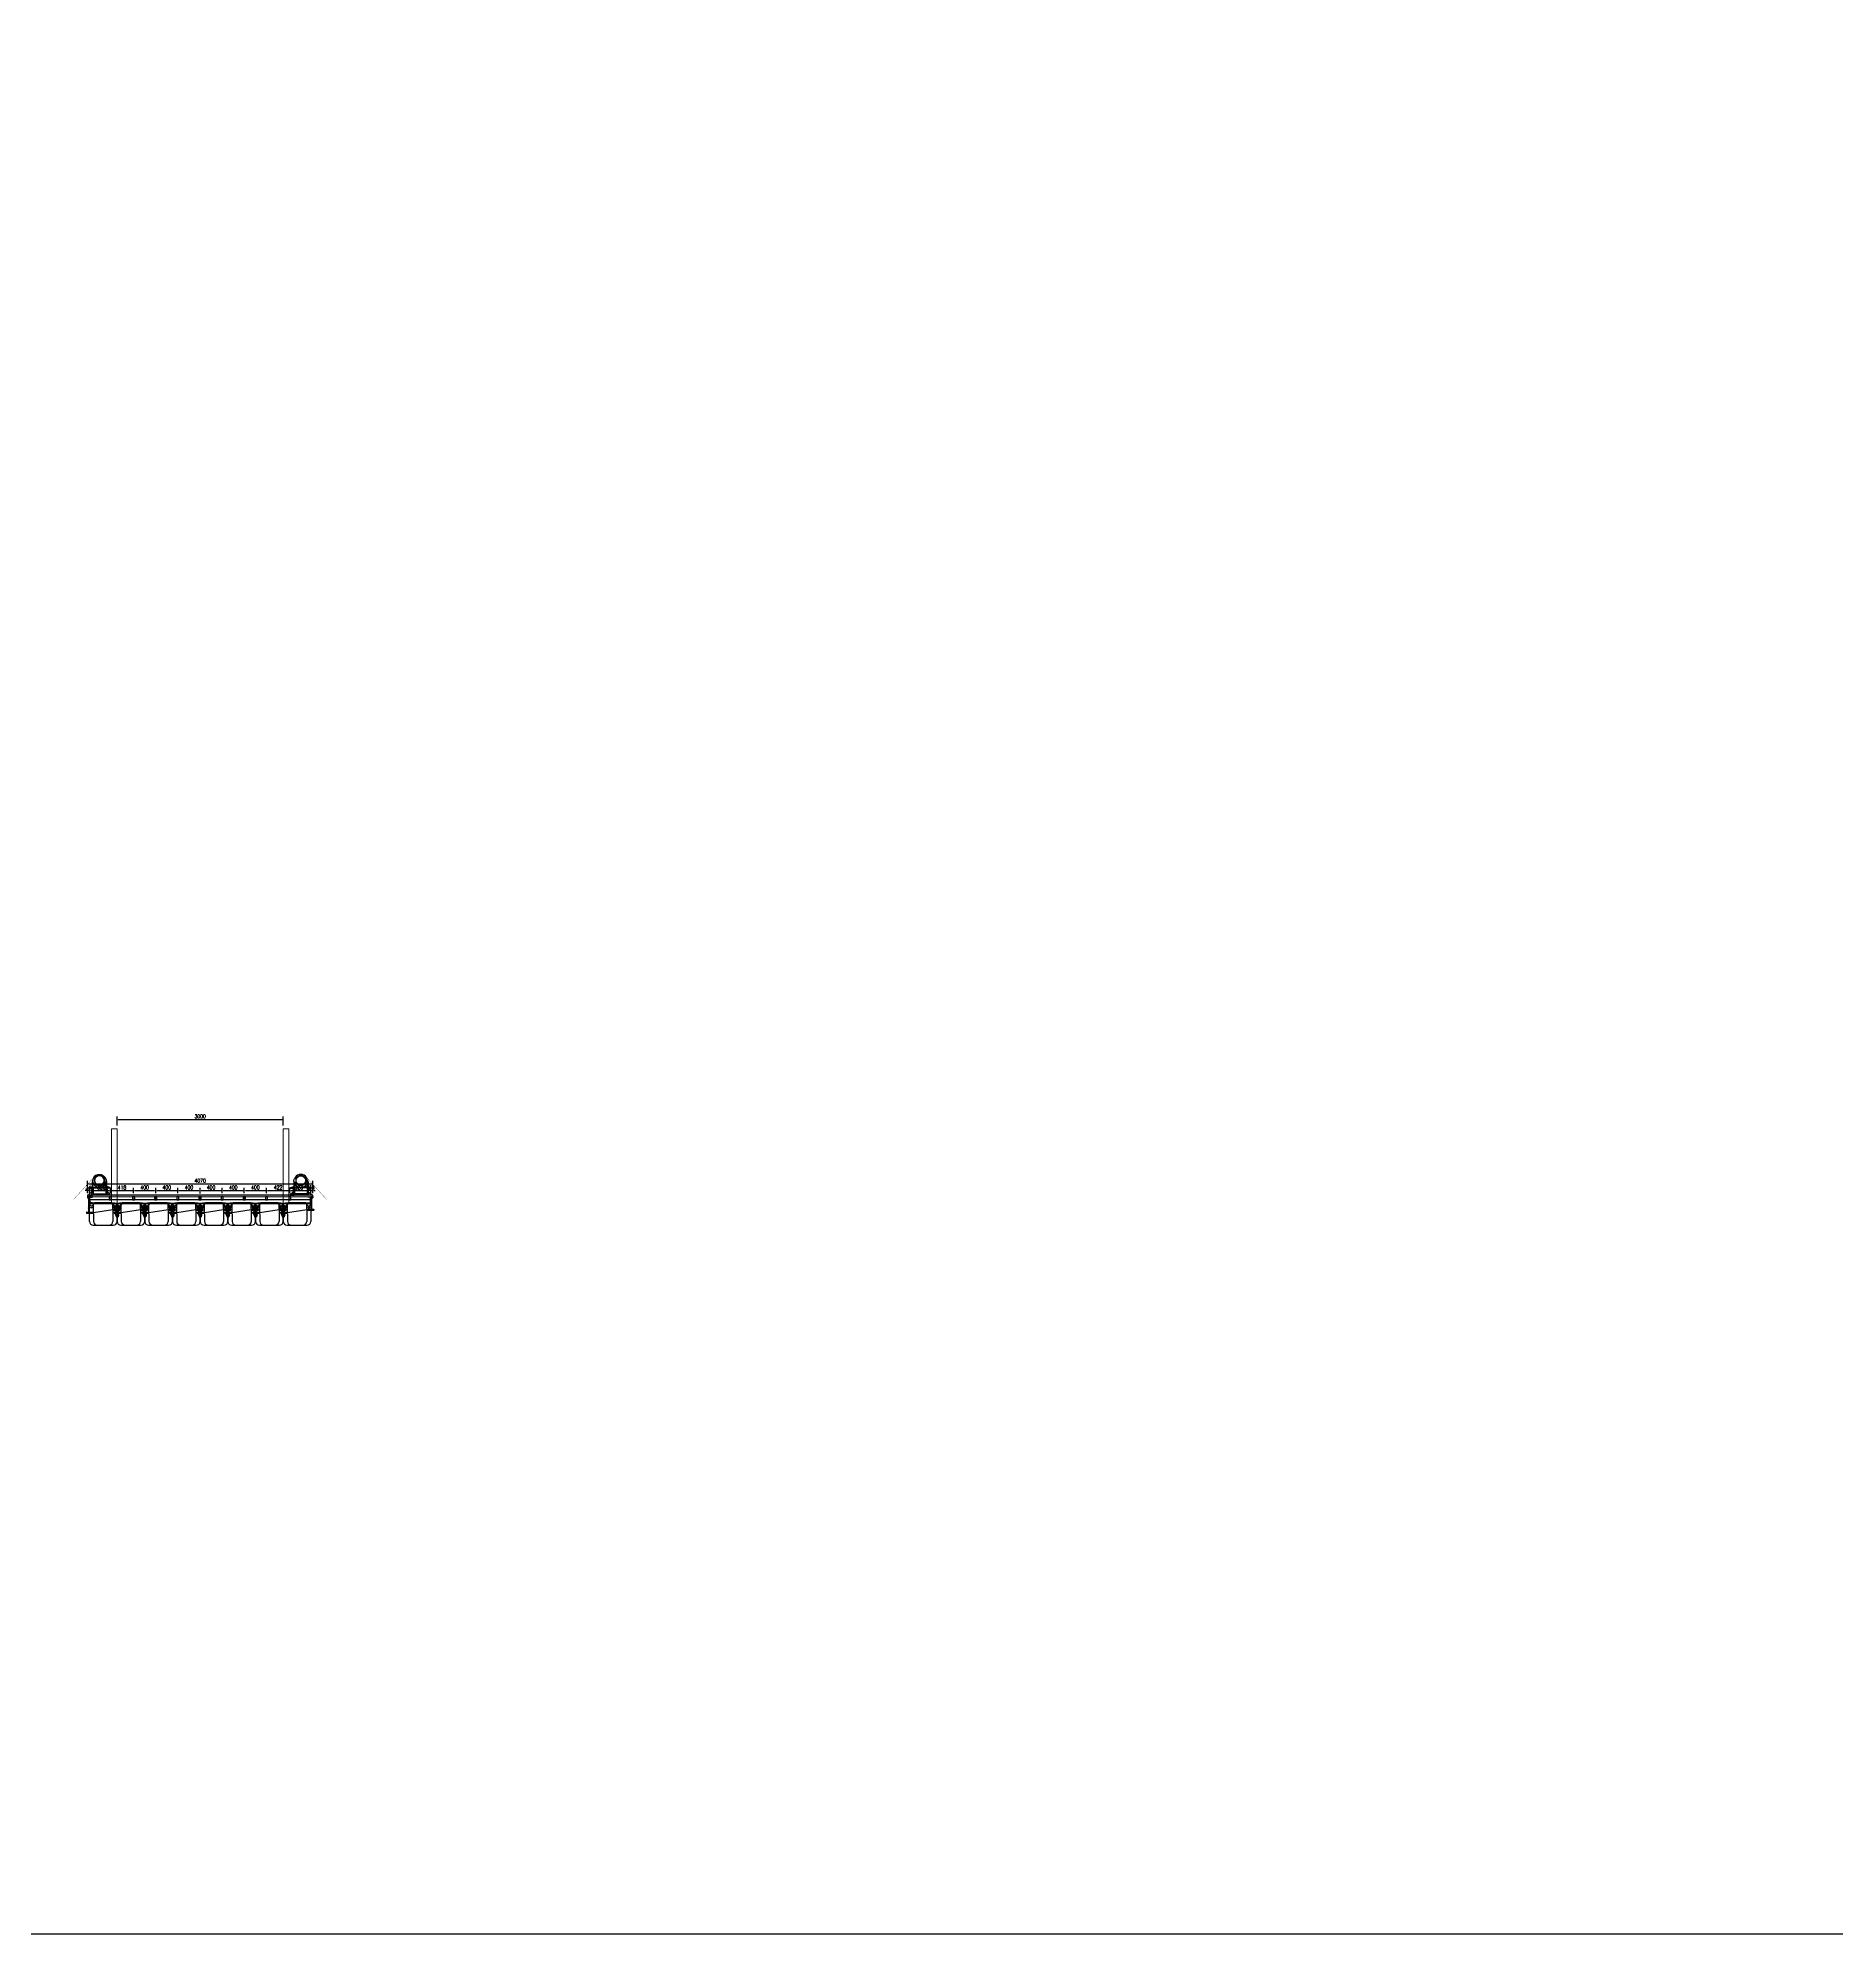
# Model space of a CAD drawing. Header units: millimetres. Extents: x -2430464 to 225692, y -180 to 1805330.
# Drawn here: x -765457 to -732986, y 442339 to 476573 of the extents above; entities that cross this region are included whole.
import ezdxf

# ---------------------------------------------------------------- set-up
doc = ezdxf.new("R2010")
doc.units = ezdxf.units.MM
doc.header["$LTSCALE"] = 1000
doc.layers.get('0').update_dxf_attribs({"linetype": 'CONTINUOUS'})
doc.layers.get('DEFPOINTS').update_dxf_attribs({"linetype": 'CONTINUOUS'})
for name, color, linetype in [('FT', 251, 'CONTINUOUS'), ('STAIR', 2, 'CONTINUOUS'), ('W-_ANTICOLLISION防撞措施', 6, 'CONTINUOUS'), ('W-ancillary measures附属措施', 1, 'CONTINUOUS'), ('W-FLOAT_BOWL浮筒', 253, 'CONTINUOUS'), ('W-PLASTIC_RAILINGS塑木栏杆', 6, 'CONTINUOUS'), ('W-STEEL_FRAME钢架', 3, 'CONTINUOUS'), ('W-STEEL_KEEL钢龙骨', 5, 'CONTINUOUS'), ('W-WOOD_FLOOR木地板', 30, 'CONTINUOUS')]:
    doc.layers.add(name, color=color, linetype=linetype)
doc.styles.add('STANDARD_T3', font='simplex.shx', dxfattribs={"width": 0.7, "bigfont": 'gbcbig.shx'})
doc.dimstyles.new('W&&20', dxfattribs={"dimtxt": 70, "dimasz": 20, "dimexe": 50, "dimexo": 60, "dimgap": 20, "dimtad": 1, "dimdec": 0, "dimzin": 0, "dimdsep": 46, "dimtxsty": 'STANDARD_T3', "dimcen": 0.09, "dimclrd": 1, "dimclre": 1, "dimclrt": 7, "dimazin": 2, "dimtfac": 1, "dimtdec": 0, "dimtix": 1, "dimtmove": 2, "dimatfit": 3, "dimfxl": 0, "dimtolj": 1, "dimtzin": 0, "dimarcsym": 0})

# ---------------------------------------------------------------- blocks, each defined once
blk = doc.blocks.new('blhft')
at = {"layer": 'FT'}
for p, q in [((-250, 234), (-250, 375)), ((-230, 395), (230, 395)), ((-208, 397), (208, 397)), ((-208, 397), (-208, 395)), ((-174, 244), (-174, 375)), ((174, 298), (174, 375)), ((208, 397), (208, 395)), ((250, 375), (250, 288)), ((-302, 226), (-174, 226)), ((-298, 234), (-184, 234)), ((-298, 216), (-184, 216)), ((-250, 70), (-250, 216)), ((-180, 0), (180, 0)), ((174, 280), (-174, 226)), ((-174, 206), (-174, 70)), ((174, 280), (302, 280)), ((174, 260), (174, 70)), ((184, 288), (298, 288)), ((184, 270), (298, 270)), ((250, 270), (250, 70))]:
    blk.add_line(p, q, dxfattribs=at)
at = {"layer": 'FT', "ltscale": 0.5}
for p, q in [((-302, 230), (-302, 220)), ((302, 284), (302, 274))]:
    blk.add_line(p, q, dxfattribs=at)
at = {"layer": 'FT'}
for centre, radius, start, end in [((-230, 375), 20, 90, 180), ((0, -1768), 2175, 84.5043, 95.4957), ((-154, 375), 20, 90, 180), ((154, 375), 20, 0, 90), ((230, 375), 20, 0, 90), ((-298, 220), 4, 180, 270), ((-180, 70), 70, 180, 270), ((-184, 244), 10, 270, 0), ((-184, 206), 10, 0, 90), ((-104, 70), 70, 180, 270), ((104, 70), 70, 270, 0), ((184, 298), 10, 180, 270), ((184, 260), 10, 90, 180), ((180, 70), 70, 270, 0), ((298, 274), 4, 270, 0)]:
    blk.add_arc(centre, radius, start, end, dxfattribs=at)
at = {"layer": 'FT', "ltscale": 0.5}
for centre, start, end in [((-298, 230), 90, 180), ((298, 284), 0, 90)]:
    blk.add_arc(centre, 4, start, end, dxfattribs=at)
at = {"layer": 'FT', "extrusion": (0, 0, -1)}
blk.add_ellipse((-212, 375), major_axis=(-30.4, 0), ratio=0.921809, start_param=3.141593, end_param=6.283185, dxfattribs=at)
at = {"layer": 'FT'}
blk.add_ellipse((212, 375), major_axis=(30.4, 0.1), ratio=0.921809, start_param=3.141593, end_param=6.283185, dxfattribs=at)
blk.add_ellipse((-212, 320), major_axis=(-16, 0), ratio=0.75, dxfattribs=at)
at = {"layer": 'FT', "extrusion": (0, 0, -1)}
blk.add_ellipse((212, 320), major_axis=(16, 0), ratio=0.75, dxfattribs=at)
blk = doc.blocks.new('*U2819')
at = {"layer": 'FT'}
blk.add_blockref('blhft', (0, -204), dxfattribs=at)
blk = doc.blocks.new('*U2820')
at = {"layer": 'W-FLOAT_BOWL浮筒', "color": 0, "linetype": 'ByBlock', "lineweight": -2, "transparency": 16777216}
for p in [(0, 0), (500, 0), (1000, 0), (1500, 0), (2000, 0), (2500, 0), (3000, 0), (3500, 0)]:
    blk.add_blockref('*U2819', p, dxfattribs=at)
blk = doc.blocks.new('*D2893')
at = {"color": 1, "lineweight": -2, "transparency": 16777216}
for p, q in [((-764562, 455738), (-764562, 455936)), ((-764542, 455886), (-760513, 455886)), ((-760493, 455738), (-760493, 455936))]:
    blk.add_line(p, q, dxfattribs=at)
at = {"color": 1, "transparency": 16777216}
for points in [[(-764542, 455890), (-764542, 455883), (-764562, 455886)], [(-760513, 455890), (-760513, 455883), (-760493, 455886)]]:
    blk.add_solid(points, dxfattribs=at)
at = {"layer": 'DEFPOINTS', "color": 0, "transparency": 16777216}
for p in [(-764562, 455678), (-760493, 455886), (-760493, 455678)]:
    blk.add_point(p, dxfattribs=at)
at = {"color": 7, "transparency": 16777216, "insert": (-762527, 455941), "char_height": 70, "attachment_point": 5, "style": 'STANDARD_T3'}
blk.add_mtext('\\A1;4070', dxfattribs=at)
blk = doc.blocks.new('*D2894')
at = {"color": 1, "lineweight": -2, "transparency": 16777216}
for p, q in [((-764470, 455713), (-764470, 455815)), ((-764450, 455765), (-764168, 455765)), ((-764148, 455713), (-764148, 455815))]:
    blk.add_line(p, q, dxfattribs=at)
at = {"color": 1, "transparency": 16777216}
for points in [[(-764450, 455768), (-764450, 455762), (-764470, 455765)], [(-764168, 455768), (-764168, 455762), (-764148, 455765)]]:
    blk.add_solid(points, dxfattribs=at)
at = {"layer": 'DEFPOINTS', "color": 0, "transparency": 16777216}
for p in [(-764148, 455765), (-764470, 455653), (-764148, 455653)]:
    blk.add_point(p, dxfattribs=at)
at = {"color": 7, "transparency": 16777216, "insert": (-764309, 455820), "char_height": 70, "attachment_point": 5, "style": 'STANDARD_T3'}
blk.add_mtext('\\A1;322', dxfattribs=at)
blk = doc.blocks.new('*D2895')
at = {"color": 1, "lineweight": -2, "transparency": 16777216}
for p, q in [((-764148, 455713), (-764148, 455815)), ((-764128, 455765), (-763750, 455765)), ((-763730, 455713), (-763730, 455815))]:
    blk.add_line(p, q, dxfattribs=at)
at = {"color": 1, "transparency": 16777216}
for points in [[(-764128, 455768), (-764128, 455762), (-764148, 455765)], [(-763750, 455768), (-763750, 455762), (-763730, 455765)]]:
    blk.add_solid(points, dxfattribs=at)
at = {"layer": 'DEFPOINTS', "color": 0, "transparency": 16777216}
for p in [(-763730, 455765), (-764148, 455653), (-763730, 455653)]:
    blk.add_point(p, dxfattribs=at)
at = {"color": 7, "transparency": 16777216, "insert": (-763939, 455820), "char_height": 70, "attachment_point": 5, "style": 'STANDARD_T3'}
blk.add_mtext('\\A1;418', dxfattribs=at)
blk = doc.blocks.new('*D2896')
at = {"color": 1, "lineweight": -2, "transparency": 16777216}
for p, q in [((-763730, 455713), (-763730, 455815)), ((-763710, 455765), (-763350, 455765)), ((-763330, 455713), (-763330, 455815))]:
    blk.add_line(p, q, dxfattribs=at)
at = {"color": 1, "transparency": 16777216}
for points in [[(-763710, 455768), (-763710, 455762), (-763730, 455765)], [(-763350, 455768), (-763350, 455762), (-763330, 455765)]]:
    blk.add_solid(points, dxfattribs=at)
at = {"layer": 'DEFPOINTS', "color": 0, "transparency": 16777216}
for p in [(-763330, 455765), (-763730, 455653), (-763330, 455653)]:
    blk.add_point(p, dxfattribs=at)
at = {"color": 7, "transparency": 16777216, "insert": (-763530, 455820), "char_height": 70, "attachment_point": 5, "style": 'STANDARD_T3'}
blk.add_mtext('\\A1;400', dxfattribs=at)
blk = doc.blocks.new('*D2897')
at = {"color": 1, "lineweight": -2, "transparency": 16777216}
for p, q in [((-763330, 455713), (-763330, 455815)), ((-763310, 455765), (-762950, 455765)), ((-762930, 455713), (-762930, 455815))]:
    blk.add_line(p, q, dxfattribs=at)
at = {"color": 1, "transparency": 16777216}
for points in [[(-763310, 455768), (-763310, 455762), (-763330, 455765)], [(-762950, 455768), (-762950, 455762), (-762930, 455765)]]:
    blk.add_solid(points, dxfattribs=at)
at = {"layer": 'DEFPOINTS', "color": 0, "transparency": 16777216}
for p in [(-762930, 455765), (-763330, 455653), (-762930, 455653)]:
    blk.add_point(p, dxfattribs=at)
at = {"color": 7, "transparency": 16777216, "insert": (-763130, 455820), "char_height": 70, "attachment_point": 5, "style": 'STANDARD_T3'}
blk.add_mtext('\\A1;400', dxfattribs=at)
blk = doc.blocks.new('*D2898')
at = {"color": 1, "lineweight": -2, "transparency": 16777216}
for p, q in [((-762930, 455713), (-762930, 455815)), ((-762910, 455765), (-762550, 455765)), ((-762530, 455710), (-762530, 455815))]:
    blk.add_line(p, q, dxfattribs=at)
at = {"color": 1, "transparency": 16777216}
for points in [[(-762910, 455768), (-762910, 455762), (-762930, 455765)], [(-762550, 455768), (-762550, 455762), (-762530, 455765)]]:
    blk.add_solid(points, dxfattribs=at)
at = {"layer": 'DEFPOINTS', "color": 0, "transparency": 16777216}
for p in [(-762530, 455765), (-762930, 455653), (-762530, 455650)]:
    blk.add_point(p, dxfattribs=at)
at = {"color": 7, "transparency": 16777216, "insert": (-762730, 455820), "char_height": 70, "attachment_point": 5, "style": 'STANDARD_T3'}
blk.add_mtext('\\A1;400', dxfattribs=at)
blk = doc.blocks.new('*D2899')
at = {"color": 1, "lineweight": -2, "transparency": 16777216}
for p, q in [((-762530, 455710), (-762530, 455815)), ((-762510, 455765), (-762150, 455765)), ((-762130, 455713), (-762130, 455815))]:
    blk.add_line(p, q, dxfattribs=at)
at = {"color": 1, "transparency": 16777216}
for points in [[(-762510, 455768), (-762510, 455762), (-762530, 455765)], [(-762150, 455768), (-762150, 455762), (-762130, 455765)]]:
    blk.add_solid(points, dxfattribs=at)
at = {"layer": 'DEFPOINTS', "color": 0, "transparency": 16777216}
for p in [(-762130, 455765), (-762530, 455650), (-762130, 455653)]:
    blk.add_point(p, dxfattribs=at)
at = {"color": 7, "transparency": 16777216, "insert": (-762330, 455820), "char_height": 70, "attachment_point": 5, "style": 'STANDARD_T3'}
blk.add_mtext('\\A1;400', dxfattribs=at)
blk = doc.blocks.new('*D2900')
at = {"color": 1, "lineweight": -2, "transparency": 16777216}
for p, q in [((-762130, 455713), (-762130, 455815)), ((-762110, 455765), (-761750, 455765)), ((-761730, 455713), (-761730, 455815))]:
    blk.add_line(p, q, dxfattribs=at)
at = {"color": 1, "transparency": 16777216}
for points in [[(-762110, 455768), (-762110, 455762), (-762130, 455765)], [(-761750, 455768), (-761750, 455762), (-761730, 455765)]]:
    blk.add_solid(points, dxfattribs=at)
at = {"layer": 'DEFPOINTS', "color": 0, "transparency": 16777216}
for p in [(-761730, 455765), (-762130, 455653), (-761730, 455653)]:
    blk.add_point(p, dxfattribs=at)
at = {"color": 7, "transparency": 16777216, "insert": (-761930, 455820), "char_height": 70, "attachment_point": 5, "style": 'STANDARD_T3'}
blk.add_mtext('\\A1;400', dxfattribs=at)
blk = doc.blocks.new('*D2901')
at = {"color": 1, "lineweight": -2, "transparency": 16777216}
for p, q in [((-761730, 455713), (-761730, 455815)), ((-761710, 455765), (-761350, 455765)), ((-761330, 455713), (-761330, 455815))]:
    blk.add_line(p, q, dxfattribs=at)
at = {"color": 1, "transparency": 16777216}
for points in [[(-761710, 455768), (-761710, 455762), (-761730, 455765)], [(-761350, 455768), (-761350, 455762), (-761330, 455765)]]:
    blk.add_solid(points, dxfattribs=at)
at = {"layer": 'DEFPOINTS', "color": 0, "transparency": 16777216}
for p in [(-761330, 455765), (-761730, 455653), (-761330, 455653)]:
    blk.add_point(p, dxfattribs=at)
at = {"color": 7, "transparency": 16777216, "insert": (-761530, 455820), "char_height": 70, "attachment_point": 5, "style": 'STANDARD_T3'}
blk.add_mtext('\\A1;400', dxfattribs=at)
blk = doc.blocks.new('*D2902')
at = {"color": 1, "lineweight": -2, "transparency": 16777216}
for p, q in [((-761330, 455713), (-761330, 455815)), ((-761310, 455765), (-760928, 455765)), ((-760908, 455713), (-760908, 455815))]:
    blk.add_line(p, q, dxfattribs=at)
at = {"color": 1, "transparency": 16777216}
for points in [[(-761310, 455768), (-761310, 455762), (-761330, 455765)], [(-760928, 455768), (-760928, 455762), (-760908, 455765)]]:
    blk.add_solid(points, dxfattribs=at)
at = {"layer": 'DEFPOINTS', "color": 0, "transparency": 16777216}
for p in [(-760908, 455765), (-761330, 455653), (-760908, 455653)]:
    blk.add_point(p, dxfattribs=at)
at = {"color": 7, "transparency": 16777216, "insert": (-761119, 455820), "char_height": 70, "attachment_point": 5, "style": 'STANDARD_T3'}
blk.add_mtext('\\A1;422', dxfattribs=at)
blk = doc.blocks.new('*D2903')
at = {"color": 1, "lineweight": -2, "transparency": 16777216}
for p, q in [((-760908, 455713), (-760908, 455815)), ((-760888, 455765), (-760605, 455765)), ((-760585, 455713), (-760585, 455815))]:
    blk.add_line(p, q, dxfattribs=at)
at = {"color": 1, "transparency": 16777216}
for points in [[(-760888, 455768), (-760888, 455762), (-760908, 455765)], [(-760605, 455768), (-760605, 455762), (-760585, 455765)]]:
    blk.add_solid(points, dxfattribs=at)
at = {"layer": 'DEFPOINTS', "color": 0, "transparency": 16777216}
for p in [(-760585, 455765), (-760908, 455653), (-760585, 455653)]:
    blk.add_point(p, dxfattribs=at)
at = {"color": 7, "transparency": 16777216, "insert": (-760746, 455820), "char_height": 70, "attachment_point": 5, "style": 'STANDARD_T3'}
blk.add_mtext('\\A1;323', dxfattribs=at)
blk = doc.blocks.new('*D3034')
at = {"color": 1, "lineweight": -2, "transparency": 16777216}
for p, q in [((-764028, 456938), (-764028, 457098)), ((-764008, 457048), (-761048, 457048)), ((-761028, 456938), (-761028, 457098))]:
    blk.add_line(p, q, dxfattribs=at)
at = {"color": 1, "transparency": 16777216}
for points in [[(-764008, 457051), (-764008, 457045), (-764028, 457048)], [(-761048, 457051), (-761048, 457045), (-761028, 457048)]]:
    blk.add_solid(points, dxfattribs=at)
at = {"layer": 'DEFPOINTS', "color": 0, "transparency": 16777216}
for p in [(-761028, 457048), (-764028, 456878), (-761028, 456878)]:
    blk.add_point(p, dxfattribs=at)
at = {"color": 7, "transparency": 16777216, "insert": (-762528, 457103), "char_height": 70, "attachment_point": 5, "style": 'STANDARD_T3'}
blk.add_mtext('\\A1;3000', dxfattribs=at)
blk = doc.blocks.new('*D3035')
at = {"color": 1, "lineweight": -2, "transparency": 16777216}
for p, q in [((-764582, 455765), (-764602, 455765)), ((-764562, 455713), (-764562, 455815)), ((-764528, 455765), (-764562, 455765)), ((-764528, 455713), (-764528, 455815)), ((-764508, 455765), (-764488, 455765))]:
    blk.add_line(p, q, dxfattribs=at)
at = {"color": 1, "transparency": 16777216}
for points in [[(-764582, 455768), (-764582, 455762), (-764562, 455765)], [(-764508, 455768), (-764508, 455762), (-764528, 455765)]]:
    blk.add_solid(points, dxfattribs=at)
at = {"layer": 'DEFPOINTS', "color": 0, "transparency": 16777216}
for p in [(-764562, 455765), (-764562, 455653), (-764528, 455653)]:
    blk.add_point(p, dxfattribs=at)
at = {"color": 7, "transparency": 16777216, "insert": (-764545, 455820), "char_height": 70, "attachment_point": 5, "style": 'STANDARD_T3'}
blk.add_mtext('\\A1;34', dxfattribs=at)
blk = doc.blocks.new('*D3036')
at = {"color": 1, "lineweight": -2, "transparency": 16777216}
for p, q in [((-760547, 455765), (-760567, 455765)), ((-760527, 455713), (-760527, 455815)), ((-760527, 455765), (-760493, 455765)), ((-760493, 455713), (-760493, 455815)), ((-760473, 455765), (-760453, 455765))]:
    blk.add_line(p, q, dxfattribs=at)
at = {"color": 1, "transparency": 16777216}
for points in [[(-760547, 455768), (-760547, 455762), (-760527, 455765)], [(-760473, 455768), (-760473, 455762), (-760493, 455765)]]:
    blk.add_solid(points, dxfattribs=at)
at = {"layer": 'DEFPOINTS', "color": 0, "transparency": 16777216}
for p in [(-760493, 455765), (-760527, 455653), (-760493, 455653)]:
    blk.add_point(p, dxfattribs=at)
at = {"color": 7, "transparency": 16777216, "insert": (-760510, 455820), "char_height": 70, "attachment_point": 5, "style": 'STANDARD_T3'}
blk.add_mtext('\\A1;34', dxfattribs=at)
blk = doc.blocks.new('短销钉')
at = {"layer": 'W-FLOAT_BOWL浮筒'}
for p, q in [((-79, 0), (79, 0)), ((-86, -17), (-56, -44)), ((-52, -64), (-52, -52)), ((-49, -92), (-28, -109)), ((-43, -47), (42, -47)), ((-29, -206), (-29, -200)), ((-26, -196), (-24, -196)), ((-24, -214), (-24, -116)), ((-24, -214), (-18, -242)), ((-24, -214), (24, -214)), ((-19, -112), (19, -112)), ((-16, -244), (16, -244)), ((-6, -206), (-6, -200)), ((6, -206), (6, -200)), ((24, -214), (18, -242)), ((24, -214), (24, -116)), ((26, -196), (24, -196)), ((49, -92), (28, -109)), ((29, -206), (29, -200)), ((52, -64), (52, -52)), ((86, -17), (56, -44))]:
    blk.add_line(p, q, dxfattribs=at)
at = {"layer": 'W-FLOAT_BOWL浮筒', "ltscale": 0.1}
for p, q in [((-18, -242), (-18, -244)), ((-18, -244), (-16, -244)), ((16, -244), (18, -244)), ((18, -242), (18, -244))]:
    blk.add_line(p, q, dxfattribs=at)
at = {"layer": 'W-FLOAT_BOWL浮筒'}
for centre, radius, start, end in [((-79, -10), 10, 90, 228.0009), ((79, -10), 10, 311.9991, 90), ((-44, -74), 13.5, 126.5657, 231), ((-62, -52), 10, 0, 48.0009), ((-35, -90), 31.4, 56.4166, 122.8531), ((-34, -59), 31.4, 236.1381, 303.5569), ((-43, -84), 10, 184.1479, 231), ((-26, -200), 3, 90, 180), ((-34, -116), 10, 0, 51), ((-16, -242), 2.5, 191.3099, 270), ((-25, -74), 13.5, 308.3696, 51.9011), ((-3, -200), 3, 115.3769, 180), ((0, -206), 10, 64.6231, 115.3769), ((3, -200), 3, 0, 64.6231), ((25, -74), 13.5, 128.0989, 231.6304), ((16, -242), 2.5, 270, 348.6901), ((35, -90), 31.3, 57.1287, 123.6019), ((34, -59), 31.4, 236.4385, 303.8665), ((34, -116), 10, 129, 180), ((26, -200), 3, 0, 90), ((42, -84), 10, 309, 355.8521), ((62, -52), 10, 131.9991, 180), ((44, -74), 13.5, 309, 53.4343)]:
    blk.add_arc(centre, radius, start, end, dxfattribs=at)
for centre, major_axis, start_param, end_param in [((-23, -206), (0, -9), 4.712389, 6.115737), ((0, -206), (0, 9), 1.570796, 4.712389)]:
    blk.add_ellipse(centre, major_axis=major_axis, ratio=0.666667, start_param=start_param, end_param=end_param, dxfattribs=at)
at = {"layer": 'W-FLOAT_BOWL浮筒', "extrusion": (0, 0, -1)}
blk.add_ellipse((23, -206), major_axis=(0, -9), ratio=0.666667, start_param=4.712389, end_param=6.115737, dxfattribs=at)
blk = doc.blocks.new('卷扬机')
at = {"layer": 'STAIR'}
for p, q in [((166, 703), (207, 757)), ((207, 757), (260, 798)), ((286, 768), (243, 735)), ((260, 798), (322, 823)), ((336, 788), (286, 768)), ((340, 774), (294, 755)), ((322, 823), (389, 832)), ((389, 795), (336, 788)), ((389, 781), (340, 774)), ((389, 832), (455, 823)), ((442, 788), (389, 795)), ((438, 774), (389, 781)), ((484, 755), (438, 774)), ((492, 768), (442, 788)), ((455, 823), (517, 798)), ((534, 735), (492, 768)), ((517, 798), (571, 757)), ((571, 757), (612, 703)), ((-39, 305), (-38, 306)), ((-39, 304), (-39, 305)), ((-39, 303), (-39, 304)), ((-39, 289), (-39, 303)), ((-39, 289), (-39, 288)), ((-39, 287), (-39, 288)), ((-38, 286), (-39, 287)), ((-39, 25), (-38, 25)), ((-39, 24), (-39, 25)), ((-39, 23), (-39, 24)), ((-39, 23), (-39, 8)), ((-39, 8), (-39, 7)), ((-39, 6), (-39, 7)), ((-38, 5), (-39, 6)), ((-38, 307), (-37, 308)), ((-38, 306), (-38, 307)), ((-38, 285), (-38, 286)), ((-37, 284), (-38, 285)), ((-38, 27), (-38, 26)), ((-38, 27), (-37, 27)), ((-38, 25), (-38, 26)), ((-38, 4), (-38, 5)), ((-37, 3), (-38, 4)), ((-38, 4), (-38, 4)), ((-37, 309), (-36, 310)), ((-37, 308), (-37, 309)), ((-37, 309), (-37, 309)), ((-37, 283), (-37, 284)), ((-36, 282), (-37, 283)), ((66, 124), (-37, 28)), ((-37, 27), (-37, 28)), ((-37, 2), (-37, 3)), ((-36, 2), (-37, 2)), ((-36, 310), (-35, 310)), ((-35, 282), (-36, 282)), ((-35, 1), (-36, 2)), ((-35, 310), (-34, 311)), ((-34, 281), (-35, 282)), ((-34, 1), (-35, 1)), ((-35, 1), (-35, 1)), ((-34, 311), (-33, 311)), ((-33, 281), (-34, 281)), ((-33, 0), (-34, 1)), ((-33, 311), (68, 339)), ((-32, 281), (-33, 281)), ((-32, 0), (-33, 0)), ((-32, 281), (-32, 281)), ((-31, 281), (-32, 281)), ((-31, 0), (-32, 0)), ((-31, 281), (78, 281)), ((-31, 0), (109, 0)), ((67, 125), (66, 125)), ((66, 125), (66, 124)), ((68, 126), (67, 125)), ((69, 339), (68, 339)), ((68, 126), (69, 126)), ((68, 126), (68, 126)), ((70, 339), (69, 339)), ((70, 126), (69, 126)), ((69, 126), (69, 126)), ((70, 339), (102, 339)), ((86, 126), (70, 126)), ((79, 281), (78, 281)), ((80, 281), (79, 281)), ((80, 281), (81, 280)), ((82, 280), (81, 280)), ((83, 279), (82, 280)), ((84, 279), (83, 279)), ((85, 278), (84, 279)), ((85, 277), (85, 278)), ((86, 276), (85, 277)), ((85, 34), (86, 35)), ((85, 33), (85, 34)), ((86, 275), (86, 276)), ((86, 274), (86, 275)), ((86, 273), (86, 274)), ((86, 126), (86, 273)), ((86, 38), (86, 126)), ((86, 37), (86, 38)), ((86, 36), (86, 37)), ((86, 35), (86, 36)), ((111, 570), (102, 525)), ((102, 525), (132, 525)), ((102, 525), (102, 339)), ((102, 339), (102, 318)), ((102, 318), (132, 318)), ((109, 0), (110, 0)), ((111, 0), (110, 0)), ((111, 570), (132, 570)), ((112, 1), (111, 0)), ((113, 1), (112, 1)), ((113, 2), (113, 1)), ((114, 2), (113, 2)), ((115, 3), (114, 2)), ((114, 2), (114, 2)), ((116, 4), (115, 3)), ((116, 4), (130, 27)), ((130, 44), (138, 55)), ((130, 44), (647, 44)), ((130, 27), (130, 44)), ((130, 22), (130, 27)), ((130, 22), (647, 22)), ((132, 575), (140, 641)), ((140, 508), (132, 575)), ((132, 570), (132, 575)), ((132, 525), (132, 570)), ((132, 318), (132, 525)), ((132, 296), (132, 318)), ((132, 318), (389, 318)), ((132, 296), (138, 296)), ((138, 296), (138, 55)), ((138, 296), (640, 296)), ((138, 55), (640, 55)), ((140, 641), (166, 703)), ((166, 446), (140, 508)), ((207, 393), (166, 446)), ((190, 643), (183, 590)), ((183, 590), (190, 536)), ((211, 692), (190, 643)), ((190, 536), (211, 487)), ((205, 640), (199, 590)), ((199, 590), (205, 541)), ((224, 686), (205, 640)), ((205, 541), (224, 495)), ((260, 352), (207, 393)), ((243, 735), (211, 692)), ((211, 487), (243, 444)), ((254, 725), (224, 686)), ((224, 495), (254, 456)), ((243, 444), (286, 412)), ((294, 755), (254, 725)), ((254, 456), (294, 426)), ((322, 326), (260, 352)), ((286, 412), (336, 391)), ((294, 426), (340, 407)), ((389, 318), (322, 326)), ((336, 391), (389, 384)), ((340, 407), (389, 400)), ((389, 400), (438, 407)), ((389, 384), (442, 391)), ((455, 326), (389, 318)), ((646, 318), (389, 318)), ((438, 407), (484, 426)), ((442, 391), (492, 412)), ((517, 352), (455, 326)), ((523, 725), (484, 755)), ((484, 426), (523, 456)), ((492, 412), (534, 444)), ((571, 393), (517, 352)), ((554, 686), (523, 725)), ((523, 456), (554, 495)), ((567, 692), (534, 735)), ((534, 444), (567, 487)), ((573, 640), (554, 686)), ((554, 495), (573, 541)), ((569, 688), (567, 692)), ((567, 488), (569, 492)), ((575, 491), (567, 488)), ((567, 488), (591, 491)), ((567, 487), (567, 488)), ((567, 488), (567, 488)), ((569, 688), (587, 643)), ((575, 688), (569, 688)), ((587, 536), (569, 492)), ((569, 492), (575, 491)), ((612, 446), (571, 393)), ((579, 590), (573, 640)), ((573, 541), (579, 590)), ((600, 685), (575, 688)), ((575, 491), (600, 494)), ((587, 643), (594, 590)), ((594, 590), (587, 536)), ((600, 494), (591, 491)), ((623, 676), (600, 685)), ((600, 494), (624, 504)), ((612, 703), (623, 676)), ((637, 508), (612, 446)), ((624, 675), (623, 676)), ((645, 659), (624, 675)), ((624, 504), (638, 515)), ((638, 515), (637, 508)), ((638, 515), (645, 520)), ((640, 296), (640, 55)), ((640, 296), (646, 296)), ((647, 44), (640, 55)), ((660, 639), (645, 659)), ((645, 520), (646, 521)), ((646, 521), (649, 525)), ((646, 318), (646, 521)), ((646, 296), (646, 318)), ((675, 318), (646, 318)), ((647, 44), (647, 27)), ((647, 27), (662, 3)), ((647, 22), (647, 27)), ((649, 525), (660, 540)), ((675, 525), (649, 525)), ((670, 615), (660, 639)), ((660, 540), (668, 560)), ((662, 306), (661, 305)), ((662, 4), (661, 6)), ((663, 308), (662, 307)), ((662, 307), (662, 306)), ((662, 3), (662, 4)), ((663, 2), (662, 3)), ((664, 309), (663, 308)), ((664, 2), (663, 2)), ((665, 309), (664, 309)), ((665, 1), (664, 2)), ((666, 310), (665, 310)), ((665, 310), (665, 309)), ((665, 0), (665, 1)), ((666, 0), (665, 0)), ((667, 311), (666, 310)), ((668, 311), (667, 311)), ((668, 560), (670, 564)), ((668, 560), (675, 525)), ((669, 311), (668, 311)), ((818, 311), (669, 311)), ((674, 590), (670, 615)), ((670, 564), (674, 590)), ((675, 525), (675, 339)), ((675, 339), (713, 339)), ((675, 339), (675, 318)), ((818, 280), (692, 280)), ((692, 280), (692, 127)), ((692, 127), (713, 127)), ((692, 127), (692, 29)), ((692, 29), (818, 29)), ((818, 311), (713, 339)), ((818, 29), (713, 127)), ((818, 280), (818, 311)), ((818, -1), (818, 29)), ((667, -1), (666, 0)), ((668, -1), (667, -1)), ((669, -1), (668, -1)), ((818, -1), (669, -1))]:
    blk.add_line(p, q, dxfattribs=at)

msp = doc.modelspace()

# ---------------------------------------------------------------- hatches: boundary and pattern name
at = {"layer": 'W-WOOD_FLOOR木地板'}
h = msp.add_hatch(dxfattribs=at)
h.set_pattern_fill('木纹03', color=256, scale=100)
h.set_pattern_definition([(0, (410973.53, -698899.77), (200, 200), [10, -190]), (90, (411053.53, -698829.77), (-200, 200), [20, -180]), (45, (411013.53, -698849.77), (0, 199.998082), [14.14, -42.42, 14.14, -28.28, 99, -85]), (45, (410963.53, -698909.77), (0, 200), [14.142, -28.284, 14.142, -226.2]), (45, (411033.53, -698889.77), (0, 200), [14.142, -268.700712]), (45, (411053.53, -698899.77), (0, 200), [14.142, -268.700712]), (45, (411023.53, -698879.77), (0, 200), [14.142, -268.700712]), (45, (411013.53, -698869.77), (0, 200), [28.284, -254.558712]), (45, (411063.53, -698719.77), (0, 200), [28.284, -254.558712]), (45, (410993.53, -698859.77), (0, 200), [56.568, -226.274712]), (45, (410983.53, -698849.77), (0, 200), [56.568, -226.274712]), (45, (411113.53, -698789.77), (0, 200), [56.568, -226.274712]), (45, (410973.53, -698829.77), (0, 200), [42.4264, -240.416312]), (45, (410933.53, -698799.77), (0, 200), [42.4264, -240.416312]), (45, (410953.53, -698819.77), (0, 200), [42.4264, -240.416312]), (45, (411083.53, -698759.77), (0, 200), [70.71068, -212.132032]), (45, (411063.53, -698749.77), (0, 200), [70.71068, -212.132032]), (45, (411083.53, -698799.77), (0, 200), [98.99495, -183.847763]), (26.565051, (410993.53, -698879.77), (200, 8e-08), [22.360678, -424.852916]), (26.565051, (411033.53, -698819.77), (200, 8e-08), [22.360678, -424.852916]), (26.565051, (411023.53, -698839.77), (200, 8e-08), [22.360678, -424.852916]), (26.565051, (410983.53, -698899.77), (200, 8e-08), [44.72136, -402.492235]), (26.565051, (411023.53, -698809.77), (200, 8e-08), [67.08204, -380.131556]), (26.565051, (411003.53, -698799.77), (200, 8e-08), [89.44272, -357.770876]), (26.565051, (410983.53, -698789.77), (200, 8e-08), [89.44272, -357.770876]), (26.565051, (410953.53, -698729.77), (200, 8e-08), [89.44272, -357.770876]), (26.565051, (410953.53, -698749.77), (200, 8e-08), [111.8034, -335.410195]), (26.565051, (410963.53, -698769.77), (200, 8e-08), [111.8034, -335.410195]), (63.434949, (411033.53, -698849.77), (1e-08, 200), [22.360678, -424.852916]), (63.434949, (411003.53, -698869.77), (1e-08, 200), [22.360678, -424.852916]), (63.434949, (410973.53, -698899.77), (1e-08, 200), [44.72136, -402.492235]), (63.434949, (411033.53, -698869.77), (1e-08, 200), [44.72136, -402.492235]), (63.434949, (410953.53, -698909.77), (1e-08, 200), [67.08204, -380.131556]), (63.434949, (410933.53, -698909.77), (1e-08, 200), [89.44272, -357.770876]), (63.434949, (411113.53, -698899.77), (1e-08, 200), [89.44272, -357.770876]), (63.434949, (411043.53, -698879.77), (1e-08, 200), [89.44272, -357.770876]), (63.434949, (411083.53, -698899.77), (1e-08, 200), [111.8034, -335.410195]), (63.434949, (411063.53, -698889.77), (1e-08, 200), [111.8034, -335.410195])])
edge = h.paths.add_edge_path()
edge.add_line((-760492.66, 455652.78), (-760492.66, 455677.78))
edge.add_line((-760492.66, 455677.78), (-764562.16, 455677.67))
edge.add_line((-764562.16, 455677.67), (-764562.16, 455652.67))
edge.add_line((-764562.16, 455652.67), (-760496.48, 455652.67))
h = msp.add_hatch(dxfattribs=at)
h.set_pattern_fill('木纹03', color=256, scale=100)
h.set_pattern_definition([(0, (188129.84, -98633.72), (200, 200), [10, -190]), (90, (188209.84, -98563.72), (-200, 200), [20, -180]), (45, (188169.84, -98583.72), (0, 199.998082), [14.14, -42.42, 14.14, -28.28, 99, -85]), (45, (188119.84, -98643.72), (0, 200), [14.142, -28.284, 14.142, -226.2]), (45, (188189.84, -98623.72), (0, 200), [14.142, -268.700712]), (45, (188209.84, -98633.72), (0, 200), [14.142, -268.700712]), (45, (188179.84, -98613.72), (0, 200), [14.142, -268.700712]), (45, (188169.84, -98603.72), (0, 200), [28.284, -254.558712]), (45, (188219.84, -98453.72), (0, 200), [28.284, -254.558712]), (45, (188149.84, -98593.72), (0, 200), [56.568, -226.274712]), (45, (188139.84, -98583.72), (0, 200), [56.568, -226.274712]), (45, (188269.84, -98523.72), (0, 200), [56.568, -226.274712]), (45, (188129.84, -98563.72), (0, 200), [42.4264, -240.416312]), (45, (188089.84, -98533.72), (0, 200), [42.4264, -240.416312]), (45, (188109.84, -98553.72), (0, 200), [42.4264, -240.416312]), (45, (188239.84, -98493.72), (0, 200), [70.71068, -212.132032]), (45, (188219.84, -98483.72), (0, 200), [70.71068, -212.132032]), (45, (188239.84, -98533.72), (0, 200), [98.99495, -183.847763]), (26.565051, (188149.84, -98613.72), (200, 8e-08), [22.360678, -424.852916]), (26.565051, (188189.84, -98553.72), (200, 8e-08), [22.360678, -424.852916]), (26.565051, (188179.84, -98573.72), (200, 8e-08), [22.360678, -424.852916]), (26.565051, (188139.84, -98633.72), (200, 8e-08), [44.72136, -402.492235]), (26.565051, (188179.84, -98543.72), (200, 8e-08), [67.08204, -380.131556]), (26.565051, (188159.84, -98533.72), (200, 8e-08), [89.44272, -357.770876]), (26.565051, (188139.84, -98523.72), (200, 8e-08), [89.44272, -357.770876]), (26.565051, (188109.84, -98463.72), (200, 8e-08), [89.44272, -357.770876]), (26.565051, (188109.84, -98483.72), (200, 8e-08), [111.8034, -335.410195]), (26.565051, (188119.84, -98503.72), (200, 8e-08), [111.8034, -335.410195]), (63.434949, (188189.84, -98583.72), (1e-08, 200), [22.360678, -424.852916]), (63.434949, (188159.84, -98603.72), (1e-08, 200), [22.360678, -424.852916]), (63.434949, (188129.84, -98633.72), (1e-08, 200), [44.72136, -402.492235]), (63.434949, (188189.84, -98603.72), (1e-08, 200), [44.72136, -402.492235]), (63.434949, (188109.84, -98643.72), (1e-08, 200), [67.08204, -380.131556]), (63.434949, (188089.84, -98643.72), (1e-08, 200), [89.44272, -357.770876]), (63.434949, (188269.84, -98633.72), (1e-08, 200), [89.44272, -357.770876]), (63.434949, (188199.84, -98613.72), (1e-08, 200), [89.44272, -357.770876]), (63.434949, (188239.84, -98633.72), (1e-08, 200), [111.8034, -335.410195]), (63.434949, (188219.84, -98623.72), (1e-08, 200), [111.8034, -335.410195])])
h.paths.add_polyline_path([(-764527.92, 455652.67), (-764545.92, 455652.67), (-764545.92, 455372.17), (-764527.92, 455372.17)])
h = msp.add_hatch(dxfattribs=at)
h.set_pattern_fill('木纹03', color=256, scale=100)
h.set_pattern_definition([(0, (192149.14, -98633.72), (200, 200), [10, -190]), (90, (192229.14, -98563.72), (-200, 200), [20, -180]), (45, (192189.14, -98583.72), (0, 199.998082), [14.14, -42.42, 14.14, -28.28, 99, -85]), (45, (192139.14, -98643.72), (0, 200), [14.142, -28.284, 14.142, -226.2]), (45, (192209.14, -98623.72), (0, 200), [14.142, -268.700712]), (45, (192229.14, -98633.72), (0, 200), [14.142, -268.700712]), (45, (192199.14, -98613.72), (0, 200), [14.142, -268.700712]), (45, (192189.14, -98603.72), (0, 200), [28.284, -254.558712]), (45, (192239.14, -98453.72), (0, 200), [28.284, -254.558712]), (45, (192169.14, -98593.72), (0, 200), [56.568, -226.274712]), (45, (192159.14, -98583.72), (0, 200), [56.568, -226.274712]), (45, (192289.14, -98523.72), (0, 200), [56.568, -226.274712]), (45, (192149.14, -98563.72), (0, 200), [42.4264, -240.416312]), (45, (192109.14, -98533.72), (0, 200), [42.4264, -240.416312]), (45, (192129.14, -98553.72), (0, 200), [42.4264, -240.416312]), (45, (192259.14, -98493.72), (0, 200), [70.71068, -212.132032]), (45, (192239.14, -98483.72), (0, 200), [70.71068, -212.132032]), (45, (192259.14, -98533.72), (0, 200), [98.99495, -183.847763]), (26.565051, (192169.14, -98613.72), (200, 8e-08), [22.360678, -424.852916]), (26.565051, (192209.14, -98553.72), (200, 8e-08), [22.360678, -424.852916]), (26.565051, (192199.14, -98573.72), (200, 8e-08), [22.360678, -424.852916]), (26.565051, (192159.14, -98633.72), (200, 8e-08), [44.72136, -402.492235]), (26.565051, (192199.14, -98543.72), (200, 8e-08), [67.08204, -380.131556]), (26.565051, (192179.14, -98533.72), (200, 8e-08), [89.44272, -357.770876]), (26.565051, (192159.14, -98523.72), (200, 8e-08), [89.44272, -357.770876]), (26.565051, (192129.14, -98463.72), (200, 8e-08), [89.44272, -357.770876]), (26.565051, (192129.14, -98483.72), (200, 8e-08), [111.8034, -335.410195]), (26.565051, (192139.14, -98503.72), (200, 8e-08), [111.8034, -335.410195]), (63.434949, (192209.14, -98583.72), (1e-08, 200), [22.360678, -424.852916]), (63.434949, (192179.14, -98603.72), (1e-08, 200), [22.360678, -424.852916]), (63.434949, (192149.14, -98633.72), (1e-08, 200), [44.72136, -402.492235]), (63.434949, (192209.14, -98603.72), (1e-08, 200), [44.72136, -402.492235]), (63.434949, (192129.14, -98643.72), (1e-08, 200), [67.08204, -380.131556]), (63.434949, (192109.14, -98643.72), (1e-08, 200), [89.44272, -357.770876]), (63.434949, (192289.14, -98633.72), (1e-08, 200), [89.44272, -357.770876]), (63.434949, (192219.14, -98613.72), (1e-08, 200), [89.44272, -357.770876]), (63.434949, (192259.14, -98633.72), (1e-08, 200), [111.8034, -335.410195]), (63.434949, (192239.14, -98623.72), (1e-08, 200), [111.8034, -335.410195])])
h.paths.add_polyline_path([(-760508.62, 455652.67), (-760526.62, 455652.67), (-760526.62, 455426.17), (-760508.62, 455426.17)])

# ---------------------------------------------------------------- linework, layer by layer
at = {"layer": 'W-_ANTICOLLISION防撞措施'}
for points in [[(-764560.42, 455636.17), (-764560.92, 455636.17), (-764560.92, 455634.17), (-764556.58, 455634.17, -0.63245553), (-764550.25, 455634.17), (-764547.42, 455634.17), (-764547.42, 455651.17), (-764550.25, 455651.17, -0.63245553), (-764556.58, 455651.17), (-764560.92, 455651.17), (-764560.92, 455648.67), (-764560.42, 455648.67, 0.14227877)], [(-760493.62, 455634.17), (-760497.95, 455634.17, 0.63245553), (-760504.28, 455634.17), (-760507.12, 455634.17), (-760507.12, 455651.17), (-760504.28, 455651.17, 0.63245553), (-760497.95, 455651.17), (-760493.62, 455651.17), (-760493.62, 455648.67), (-760494.12, 455648.67), (-760494.12, 455636.17), (-760493.62, 455636.17)]]:
    msp.add_lwpolyline(points, format="xyb", close=True, dxfattribs=at)
at = {"layer": 'W-ancillary measures附属措施'}
for points in [[(-764560.92, 455651.67), (-764560.92, 455652.67), (-764555.42, 455652.67, 1), (-764551.42, 455652.67), (-764545.92, 455652.67), (-764545.92, 455632.67), (-764551.42, 455632.67, 1), (-764555.42, 455632.67), (-764560.92, 455632.67), (-764560.92, 455633.67), (-764556.24, 455633.67, -0.70710678), (-764550.59, 455633.67), (-764546.92, 455633.67), (-764546.92, 455640.67), (-764546.42, 455640.67), (-764546.42, 455644.67), (-764546.92, 455644.67), (-764546.92, 455651.67), (-764550.59, 455651.67, -0.70710678), (-764556.24, 455651.67)], [(-760493.62, 455651.67), (-760493.62, 455652.67), (-760499.12, 455652.67, -1), (-760503.12, 455652.67), (-760508.62, 455652.67), (-760508.62, 455632.67), (-760503.12, 455632.67, -1), (-760499.12, 455632.67), (-760493.62, 455632.67), (-760493.62, 455633.67), (-760498.29, 455633.67, 0.70710678), (-760503.94, 455633.67), (-760507.62, 455633.67), (-760507.62, 455640.67), (-760508.12, 455640.67), (-760508.12, 455644.67), (-760507.62, 455644.67), (-760507.62, 455651.67), (-760503.94, 455651.67, 0.70710678), (-760498.29, 455651.67)]]:
    msp.add_lwpolyline(points, format="xyb", close=True, dxfattribs=at)
at = {"layer": 'W-FLOAT_BOWL浮筒'}
msp.add_lwpolyline([(-764404.85, 456038.53), (-764428.96, 456020.04), (-764447.45, 455995.94)], dxfattribs=at)
at = {"layer": 'W-PLASTIC_RAILINGS塑木栏杆', "lineweight": 0}
for points in [[(-764127.92, 455532.67), (-764027.92, 455532.67), (-764027.92, 456877.67), (-764127.92, 456877.67)], [(-761027.62, 455532.67), (-760927.62, 455532.67), (-760927.62, 456877.67), (-761027.62, 456877.67)]]:
    msp.add_lwpolyline(points, close=True, dxfattribs=at)
at = {"layer": 'W-STEEL_FRAME钢架'}
for points in [[(-797276.79, 511792.16), (-622347.43, 511792.16), (-622347.43, 442339.02), (-797276.79, 442339.02)], [(-764521.92, 455532.67), (-760532.62, 455532.67), (-760532.62, 455592.67), (-764521.92, 455592.67)]]:
    msp.add_lwpolyline(points, close=True, dxfattribs=at)
at = {"layer": 'W-STEEL_FRAME钢架', "color": 190, "const_width": 5}
for points in [[(-764404.85, 456038.53), (-764428.96, 456020.04), (-764811.66, 455604.28)], [(-760650.68, 456038.53), (-760626.57, 456020.04), (-760243.87, 455604.28)]]:
    msp.add_lwpolyline(points, dxfattribs=at)
at = {"layer": 'W-STEEL_FRAME钢架'}
for points in [[(-764521.92, 455640.11, -0.34343236), (-764513.72, 455646.67), (-764476.33, 455646.67, 0.33718106), (-764469.92, 455651.81), (-764469.92, 455652.67), (-764521.92, 455652.67), (-764521.92, 455652.67), (-764527.92, 455652.67), (-764527.92, 455532.67), (-764521.92, 455532.67), (-764521.92, 455532.67), (-764469.92, 455532.67), (-764469.92, 455533.52, 0.33718106), (-764476.33, 455538.67), (-764513.72, 455538.67, -0.34343236), (-764521.92, 455545.23)], [(-760532.62, 455640.11, 0.34343236), (-760540.81, 455646.67), (-760578.21, 455646.67, -0.33718106), (-760584.62, 455651.81), (-760584.62, 455652.67), (-760532.62, 455652.67), (-760532.62, 455652.67), (-760526.62, 455652.67), (-760526.62, 455532.67), (-760532.62, 455532.67), (-760532.62, 455532.67), (-760584.62, 455532.67), (-760584.62, 455533.52, -0.33718106), (-760578.21, 455538.67), (-760540.81, 455538.67, 0.34343236), (-760532.62, 455545.23)]]:
    msp.add_lwpolyline(points, format="xyb", close=True, dxfattribs=at)
at = {"layer": 'W-STEEL_KEEL钢龙骨'}
for points in [[(-764167.92, 455652.62), (-764167.92, 455592.62), (-764127.92, 455592.62), (-764127.92, 455652.62)], [(-764164.92, 455649.62), (-764164.92, 455595.62), (-764130.92, 455595.62), (-764130.92, 455649.62)], [(-763749.91, 455652.62), (-763749.91, 455592.62), (-763709.91, 455592.62), (-763709.91, 455652.62)], [(-763746.91, 455649.62), (-763746.91, 455595.62), (-763712.91, 455595.62), (-763712.91, 455649.62)], [(-763349.91, 455652.62), (-763349.91, 455592.62), (-763309.91, 455592.62), (-763309.91, 455652.62)], [(-763346.91, 455649.62), (-763346.91, 455595.62), (-763312.91, 455595.62), (-763312.91, 455649.62)], [(-762949.91, 455652.62), (-762949.91, 455592.62), (-762909.91, 455592.62), (-762909.91, 455652.62)], [(-762946.91, 455649.62), (-762946.91, 455595.62), (-762912.91, 455595.62), (-762912.91, 455649.62)], [(-762549.91, 455652.62), (-762549.91, 455592.62), (-762509.91, 455592.62), (-762509.91, 455652.62)], [(-762546.91, 455649.62), (-762546.91, 455595.62), (-762512.91, 455595.62), (-762512.91, 455649.62)], [(-762149.91, 455652.62), (-762149.91, 455592.62), (-762109.91, 455592.62), (-762109.91, 455652.62)], [(-762146.91, 455649.62), (-762146.91, 455595.62), (-762112.91, 455595.62), (-762112.91, 455649.62)], [(-761749.91, 455652.62), (-761749.91, 455592.62), (-761709.91, 455592.62), (-761709.91, 455652.62)], [(-761746.91, 455649.62), (-761746.91, 455595.62), (-761712.91, 455595.62), (-761712.91, 455649.62)], [(-761349.91, 455652.62), (-761349.91, 455592.62), (-761309.91, 455592.62), (-761309.91, 455652.62)], [(-761346.91, 455649.62), (-761346.91, 455595.62), (-761312.91, 455595.62), (-761312.91, 455649.62)], [(-760927.62, 455652.62), (-760927.62, 455592.62), (-760887.62, 455592.62), (-760887.62, 455652.62)], [(-760924.62, 455649.62), (-760924.62, 455595.62), (-760890.62, 455595.62), (-760890.62, 455649.62)]]:
    msp.add_lwpolyline(points, close=True, dxfattribs=at)
at = {"layer": 'W-WOOD_FLOOR木地板'}
for points in [[(-764562.16, 455652.67), (-760492.66, 455652.78), (-760492.66, 455677.78), (-764562.16, 455677.67)], [(-764545.92, 455372.17), (-764527.92, 455372.17), (-764527.92, 455652.67), (-764545.92, 455652.67)], [(-760526.62, 455426.17), (-760508.62, 455426.17), (-760508.62, 455652.67), (-760526.62, 455652.67)]]:
    msp.add_lwpolyline(points, close=True, dxfattribs=at)

# ---------------------------------------------------------------- block references
at = {"layer": 'W-FLOAT_BOWL浮筒', "yscale": 0.4524648537235391, "zscale": 0.4524648537235391}
for p, xscale in [((-764522.59, 455677.67), 0.4524648537235391), ((-760532.94, 455677.67), -0.4524648537235391)]:
    msp.add_blockref('卷扬机', p, dxfattribs=dict(at, xscale=xscale))
at = {"layer": 'W-FLOAT_BOWL浮筒'}
for name, p in [('*U2820', (-764277.25, 455341.17)), ('短销钉', (-764027.92, 455532.67)), ('短销钉', (-763527.92, 455532.81)), ('短销钉', (-763027.92, 455532.81)), ('短销钉', (-762527.92, 455532.81)), ('短销钉', (-762027.92, 455532.81)), ('短销钉', (-761527.92, 455532.67)), ('短销钉', (-761027.92, 455532.81))]:
    msp.add_blockref(name, p, dxfattribs=at)

# ---------------------------------------------------------------- dimensions: what is measured, and where the dimension line sits
for base, p1, p2, picture, middle in [((-761027.62, 457047.99), (-764027.92, 456877.67), (-761027.62, 456877.67), '*D3034', (-762527.77, 457102.99)), ((-764562.16, 455764.91), (-764527.92, 455652.67), (-764562.16, 455652.67), '*D3035', (-764545.04, 455819.91)), ((-760492.66338727, 455886.46708299), (-764562.16338727, 455677.66769114), (-760492.66338727, 455677.78178843), '*D2893', (-762527.41338727, 455941.46708299)), ((-764147.92, 455764.91), (-764469.92, 455652.67), (-764147.92, 455652.62), '*D2894', (-764308.92, 455819.91)), ((-763729.91, 455764.86), (-764147.92, 455652.62), (-763729.91, 455652.62), '*D2895', (-763938.92, 455819.86)), ((-763329.91, 455764.86), (-763729.91, 455652.62), (-763329.91, 455652.62), '*D2896', (-763529.91, 455819.86)), ((-762929.91, 455764.86), (-763329.91, 455652.62), (-762929.91, 455652.62), '*D2897', (-763129.91, 455819.86)), ((-762529.91, 455764.86), (-762929.91, 455652.62), (-762529.91, 455649.62), '*D2898', (-762729.91, 455819.86)), ((-762129.91, 455764.86), (-762529.91, 455649.62), (-762129.91, 455652.62), '*D2899', (-762329.91, 455819.86)), ((-761729.91, 455764.86), (-762129.91, 455652.62), (-761729.91, 455652.62), '*D2900', (-761929.91, 455819.86)), ((-761329.91, 455764.86), (-761729.91, 455652.62), (-761329.91, 455652.62), '*D2901', (-761529.91, 455819.86)), ((-760907.62, 455764.86), (-761329.91, 455652.62), (-760907.62, 455652.62), '*D2902', (-761118.77, 455819.86)), ((-760584.62, 455764.91), (-760907.62, 455652.62), (-760584.62, 455652.67), '*D2903', (-760746.12, 455819.91)), ((-760492.66, 455765.03), (-760526.62, 455652.67), (-760492.66, 455652.78), '*D3036', (-760509.64, 455820.03))]:
    dim = msp.add_linear_dim(base=base, p1=p1, p2=p2, dimstyle='W&&20')
    dim.commit()
    dim.dimension.update_dxf_attribs({"geometry": picture, "text_midpoint": middle})

doc.saveas('drawing.dxf')
